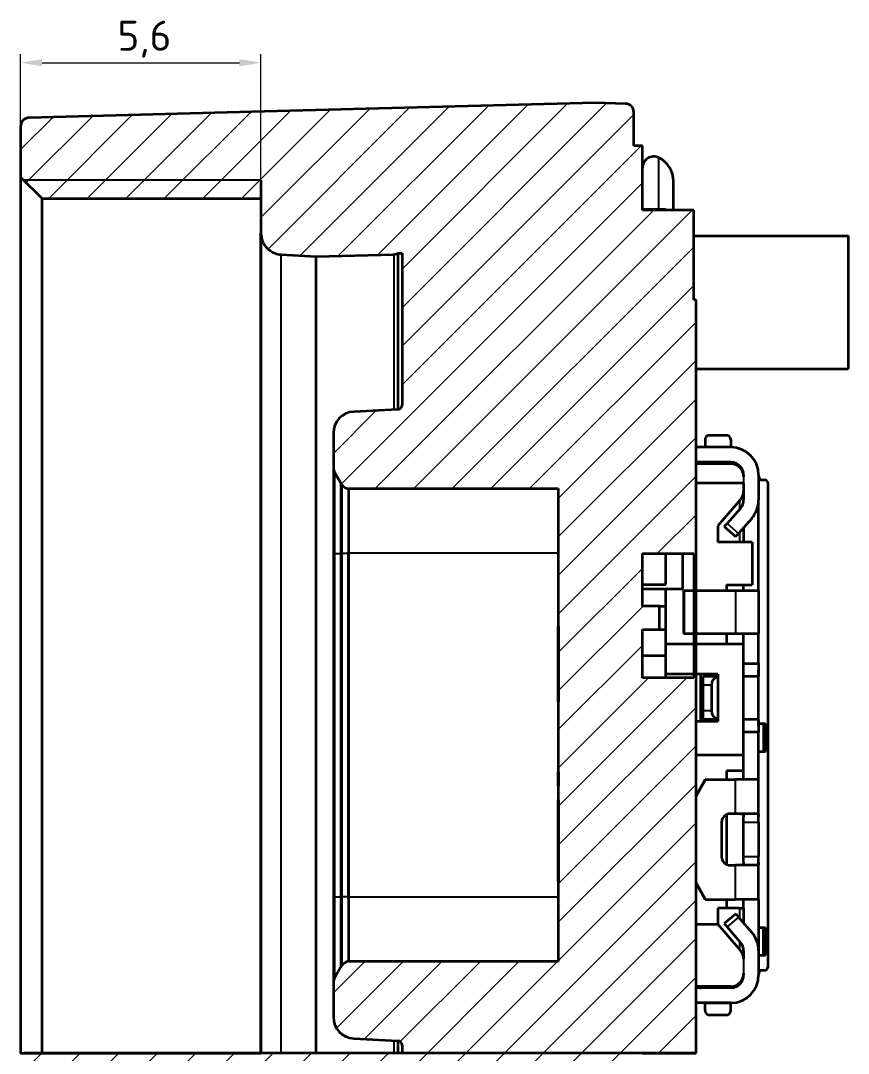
# Model space of a CAD drawing. Header units: millimetres. Extents: x 0 to 119, y 0 to 84.
# Drawn here: x 58.25 to 77.54, y 12.94 to 37.01 of the extents above; entities that cross this region are included whole.
import ezdxf

# ---------------------------------------------------------------- set-up
doc = ezdxf.new("R2010")
doc.units = ezdxf.units.MM
doc.header["$LTSCALE"] = 0.2
for name, color, linetype, lineweight in [('Bemaßung (ISO)', 7, 'Continuous', 18), ('Schraffur (ISO)', 7, 'Continuous', 18), ('Sichtbar (ISO)', 7, 'Continuous', 35), ('Sichtbar schmal (ISO)', 7, 'Continuous', 25)]:
    doc.layers.add(name, color=color, linetype=linetype, lineweight=lineweight)
doc.styles.add('Notiztext (DIN)', font='isocpeur.ttf')
doc.dimstyles.new('Standard (DIN)', dxfattribs={"dimscale": 0.2, "dimtxt": 3.5, "dimasz": 2.5, "dimexe": 1, "dimexo": 0, "dimgap": 0.7, "dimtad": 1, "dimtoh": 1, "dimrnd": 1e-08, "dimtxsty": 'Notiztext (DIN)', "dimcen": 0.09, "dimdle": 10, "dimclrd": 256, "dimclre": 256, "dimclrt": 256, "dimazin": 2, "dimtfac": 0.514286, "dimtdec": 4, "dimtmove": 0, "dimatfit": 3, "dimfxl": 1, "dimtolj": 1, "dimlwd": -1, "dimlwe": -1, "dimarcsym": 0})

# ---------------------------------------------------------------- blocks, each defined once
blk = doc.blocks.new('*D33')
at = {"layer": 'Bemaßung (ISO)', "transparency": 16777216}
for p, q in [((58.251, 34.548), (58.251, 36.229)), ((63.851, 32.861), (63.851, 36.229)), ((58.751, 36.029), (63.351, 36.029))]:
    blk.add_line(p, q, dxfattribs=at)
for points in [[(58.751, 36.113), (58.751, 35.946), (58.251, 36.029)], [(63.351, 36.113), (63.351, 35.946), (63.851, 36.029)]]:
    blk.add_solid(points, dxfattribs=at)
at = {"layer": 'Defpoints', "color": 0, "transparency": 16777216}
for p in [(63.851, 36.029), (58.251, 34.548), (63.851, 32.861)]:
    blk.add_point(p, dxfattribs=at)
at = {"layer": 'Bemaßung (ISO)', "transparency": 16777216, "insert": (60.507, 37.009), "char_height": 0.7, "attachment_point": 1, "style": 'Notiztext (DIN)'}
blk.add_mtext('\\A1;5,6', dxfattribs=at)

msp = doc.modelspace()

# ---------------------------------------------------------------- hatches: boundary and pattern name
at = {"layer": 'Schraffur (ISO)'}
h = msp.add_hatch(dxfattribs=at)
h.set_pattern_fill('ANSI31', color=256, scale=5.08, style=0)
h.set_pattern_definition([(45, (0, 0), (-0.449013, 0.449013), [])])
edge = h.paths.add_edge_path()
edge.add_line((72.7393, 12.9432), (58.2513, 12.9432))
edge.add_line((58.2513, 12.9432), (58.2513, 12.2691))
edge.add_spline(control_points=[(58.2513, 12.2691), (58.2513, 12.2212), (58.2589, 12.1643), (58.2837, 12.083), (58.3022, 12.0425), (58.3405, 11.9907), (58.364, 11.9679), (58.4048, 11.9457), (58.4265, 11.939), (58.4461, 11.9381)], knot_values=[0.1211436, 0.1211436, 0.1211436, 0.1211436, 0.1355046, 0.1355046, 0.1466328, 0.1466328, 0.154825, 0.154825, 0.1605746, 0.1605746, 0.1605746, 0.1605746], degree=3, periodic=0)
edge.add_spline(control_points=[(58.4461, 11.9381), (59.7196, 11.8836), (61.0092, 11.8288)], knot_values=[0.0000101, 0.0000101, 0.0000101, 0.2581849, 0.2581849, 0.2581849], weights=[1, 1.0000149, 1.000015], degree=2, periodic=0)
edge.add_spline(control_points=[(61.0092, 11.8288), (61.8186, 11.7944), (62.6395, 11.7619), (63.4498, 11.7316)], knot_values=[-0.251495, -0.251495, -0.251495, -0.251495, -0.0084514, -0.0084514, -0.0084514, -0.0084514], degree=3, periodic=0)
edge.add_spline(control_points=[(63.4498, 11.7316), (63.4596, 11.7312), (63.4693, 11.7298), (63.489, 11.7248), (63.4989, 11.7211), (63.5291, 11.7068), (63.5478, 11.6929), (63.5873, 11.6537), (63.6069, 11.6247), (63.6324, 11.5638), (63.6393, 11.5325), (63.6393, 11.5011)], knot_values=[-0.0334514, -0.0334514, -0.0334514, -0.0334514, -0.0303472, -0.0303472, -0.027004, -0.027004, -0.0197756, -0.0197756, -0.009401, -0.009401, 0, 0, 0, 0], degree=3, periodic=0)
edge.add_line((63.6393, 11.5011), (63.6393, 10.6698))
edge.add_line((63.6393, 10.6698), (63.7893, 10.5198))
edge.add_line((63.7893, 10.5198), (66.8393, 10.4932))
edge.add_line((66.8393, 10.4932), (66.8643, 10.4682))
edge.add_line((66.8643, 10.4682), (67.1806, 10.471))
edge.add_ellipse((67.1793, 10.621), major_axis=(0.0013, -0.15), ratio=1, start_angle=0, end_angle=53.69481)
edge.add_line((67.301, 10.5332), (67.9895, 10.5332))
edge.add_line((67.9895, 10.5332), (67.9895, 10.4332))
edge.add_line((67.9895, 10.4332), (73.3368, 10.4332))
edge.add_line((73.3368, 10.4332), (73.4632, 10.5592))
edge.add_line((73.4632, 10.5592), (73.4632, 10.8673))
edge.add_ellipse((72.8503, 10.8673), major_axis=(0.6129, 0), ratio=1, start_angle=0, end_angle=63.27349)
edge.add_ellipse((73.006, 11.1765), major_axis=(0.1199, 0.2382), ratio=1, start_angle=0, end_angle=116.72651)
edge.add_line((72.7393, 11.1765), (72.7393, 12.9432))
edge = h.paths.add_edge_path(flags=0)
edge.add_ellipse((72.6353, 10.9013), major_axis=(0.1037, -0.0081), ratio=1, start_angle=274.46698, end_angle=360)
edge.add_line((72.739, 10.8932), (72.5393, 10.8932))
edge.add_line((72.5393, 10.8932), (72.5393, 10.7973))
edge.add_line((72.5393, 10.7973), (72.6353, 10.7973))
edge = h.paths.add_edge_path()
edge.add_line((73.9893, 12.9486), (67.1393, 12.9486))
edge.add_line((67.1393, 12.9486), (67.1393, 12.9448))
edge.add_line((67.1393, 12.9448), (67.0449, 12.9448))
edge.add_spline(control_points=[(67.0449, 12.9448), (67.0331, 12.9448), (67.0199, 12.9448), (66.9888, 12.9448), (66.9654, 12.9448), (66.9445, 12.9448)], knot_values=[0.0597123, 0.0597123, 0.0597123, 0.0597123, 0.0640297, 0.0640297, 0.0701593, 0.0701593, 0.0701593, 0.0701593], degree=3, periodic=0)
edge.add_line((66.9445, 12.9448), (65.1393, 12.9448))
edge.add_line((65.1393, 12.9448), (64.3251, 12.9448))
edge.add_spline(control_points=[(64.3251, 12.9448), (64.2717, 12.9448), (64.2141, 12.9448), (64.1045, 12.9448), (64.0408, 12.9447), (63.9533, 12.9447), (63.9141, 12.9446), (63.8662, 12.9446), (63.8513, 12.9445), (63.8513, 12.9445)], knot_values=[0.177008, 0.177008, 0.177008, 0.177008, 0.1924796, 0.1924796, 0.2144654, 0.2144654, 0.2371544, 0.2371544, 0.2625016, 0.2625016, 0.2625016, 0.2625016], degree=3, periodic=0)
edge.add_line((63.8513, 12.9445), (63.8513, 12.944))
edge.add_line((63.8513, 12.944), (58.7513, 12.944))
edge.add_line((58.7513, 12.944), (58.3195, 12.9437))
edge.add_line((58.3195, 12.9437), (58.2513, 12.9437))
edge.add_line((58.2513, 12.9437), (58.2513, 12.9432))
edge.add_line((58.2513, 12.9432), (72.7393, 12.9432))
edge.add_line((72.7393, 12.9432), (72.7393, 12.9475))
edge.add_line((72.7393, 12.9475), (73.9393, 12.9475))
edge.add_line((73.9393, 12.9475), (73.9393, 12.9481))
edge.add_line((73.9393, 12.9481), (73.9893, 12.9481))
edge.add_line((73.9893, 12.9481), (73.9893, 12.9486))
edge = h.paths.add_edge_path()
edge.add_ellipse((63.8393, 6.4975), major_axis=(-0.2, 0), ratio=1, start_angle=0, end_angle=88.5)
edge.add_line((63.8341, 6.2976), (71.6393, 6.0932))
edge.add_line((71.6393, 6.0932), (72.3445, 6.1117))
edge.add_ellipse((72.3393, 6.3116), major_axis=(0.0052, -0.1999), ratio=1, start_angle=0, end_angle=88.5)
edge.add_line((72.5393, 6.3116), (72.5393, 7.0932))
edge.add_line((72.5393, 7.0932), (72.7393, 7.0932))
edge.add_line((72.7393, 7.0932), (72.7393, 7.6099))
edge.add_ellipse((73.006, 7.6099), major_axis=(-0.2667, 0), ratio=1, start_angle=0, end_angle=116.72651)
edge.add_ellipse((72.8503, 7.9191), major_axis=(0.2756, -0.5474), ratio=1, start_angle=0, end_angle=63.27349)
edge.add_line((73.4632, 7.9191), (73.4632, 8.2272))
edge.add_line((73.4632, 8.2272), (73.3368, 8.3532))
edge.add_line((73.3368, 8.3532), (67.9895, 8.3532))
edge.add_line((67.9895, 8.3532), (67.9895, 8.2532))
edge.add_line((67.9895, 8.2532), (67.301, 8.2532))
edge.add_ellipse((67.1793, 8.1654), major_axis=(0.1217, 0.0878), ratio=1, start_angle=0, end_angle=53.69481)
edge.add_line((67.1806, 8.3154), (66.8643, 8.3182))
edge.add_line((66.8643, 8.3182), (66.8393, 8.2932))
edge.add_line((66.8393, 8.2932), (63.7893, 8.2666))
edge.add_line((63.7893, 8.2666), (63.6393, 8.1166))
edge.add_line((63.6393, 8.1166), (63.6393, 6.4975))
edge = h.paths.add_edge_path(flags=0)
edge.add_ellipse((72.6353, 7.8851), major_axis=(0, 0.104), ratio=1, start_angle=274.46698, end_angle=360)
edge.add_line((72.6353, 7.9891), (72.5393, 7.9891))
edge.add_line((72.5393, 7.9891), (72.5393, 7.8932))
edge.add_line((72.5393, 7.8932), (72.739, 7.8932))
edge = h.paths.add_edge_path()
edge.add_line((73.9893, 12.9486), (73.9893, 14.1182))
edge.add_line((73.9893, 14.1182), (73.9893, 14.4682))
edge.add_line((73.9893, 14.4682), (73.9893, 14.4999))
edge.add_line((73.9893, 14.4999), (73.9893, 14.5032))
edge.add_line((73.9893, 14.5032), (73.9893, 15.9532))
edge.add_line((73.9893, 15.9532), (73.9893, 16.9061))
edge.add_line((73.9893, 16.9061), (73.9893, 16.9196))
edge.add_line((73.9893, 16.9196), (73.9893, 18.9368))
edge.add_line((73.9893, 18.9368), (73.9893, 18.9503))
edge.add_line((73.9893, 18.9503), (73.9893, 19.9032))
edge.add_line((73.9893, 19.9032), (73.9893, 20.6782))
edge.add_line((73.9893, 20.6782), (73.9893, 21.7782))
edge.add_line((73.9893, 21.7782), (73.9893, 22.4782))
edge.add_line((73.9893, 22.4782), (73.9893, 22.7282))
edge.add_line((73.9893, 22.7282), (73.9893, 23.7282))
edge.add_line((73.9893, 23.7282), (73.9893, 26.2282))
edge.add_line((73.9893, 26.2282), (73.9893, 26.6832))
edge.add_line((73.9893, 26.6832), (73.9893, 26.7182))
edge.add_line((73.9893, 26.7182), (73.9893, 27.0682))
edge.add_line((73.9893, 27.0682), (73.9893, 28.8932))
edge.add_line((73.9893, 28.8932), (73.9893, 30.5019))
edge.add_line((73.9893, 30.5019), (73.9393, 30.5019))
edge.add_line((73.9393, 30.5019), (73.9393, 31.9932))
edge.add_line((73.9393, 31.9932), (73.9393, 32.5932))
edge.add_line((73.9393, 32.5932), (73.4632, 32.5932))
edge.add_line((73.4632, 32.5932), (73.2893, 32.5932))
edge.add_line((73.2893, 32.5932), (73.126, 32.5932))
edge.add_line((73.126, 32.5932), (72.7393, 32.5932))
edge.add_line((72.7393, 32.5932), (72.7393, 32.6182))
edge.add_line((72.7393, 32.6182), (72.7393, 33.5765))
edge.add_line((72.7393, 33.5765), (72.7393, 34.0932))
edge.add_line((72.7393, 34.0932), (72.5393, 34.0932))
edge.add_line((72.5393, 34.0932), (72.5393, 34.8748))
edge.add_ellipse((72.3393, 34.8748), major_axis=(0.2, 0), ratio=1, start_angle=0, end_angle=88.5)
edge.add_line((72.3445, 35.0747), (71.6393, 35.0932))
edge.add_line((71.6393, 35.0932), (63.6411, 34.8838))
edge.add_spline(control_points=[(63.6411, 34.8838), (63.6408, 34.8838), (63.6405, 34.8837), (63.6401, 34.8837), (63.64, 34.8837), (63.6398, 34.8837)], knot_values=[-0.0001826, -0.0001826, -0.0001826, -0.0001826, -0.0000906, -0.0000906, -0.0000531, -0.0000531, -0.0000531, -0.0000531], degree=3, periodic=0)
edge.add_spline(control_points=[(63.6398, 34.8837), (63.6396, 34.8837), (63.6394, 34.8837), (63.639, 34.8837), (63.6388, 34.8837), (63.6386, 34.8837)], knot_values=[-0.000128, -0.000128, -0.000128, -0.000128, -0.0000641, -0.0000641, 0, 0, 0, 0], degree=3, periodic=0)
edge.add_line((63.6386, 34.8837), (58.4461, 34.7477))
edge.add_spline(control_points=[(58.4461, 34.7477), (58.4226, 34.7471), (58.396, 34.7413), (58.352, 34.7231), (58.3273, 34.7067), (58.2924, 34.6718), (58.276, 34.6471), (58.2571, 34.6015), (58.2513, 34.5725), (58.2513, 34.5478)], knot_values=[0.0005175, 0.0005175, 0.0005175, 0.0005175, 0.0074048, 0.0074048, 0.0148096, 0.0148096, 0.0222144, 0.0222144, 0.0296193, 0.0296193, 0.0296193, 0.0296193], degree=3, periodic=0)
edge.add_line((58.2513, 34.5478), (58.2513, 33.3614))
edge.add_line((58.2513, 33.3614), (58.3195, 33.2932))
edge.add_line((58.3195, 33.2932), (58.7513, 32.8614))
edge.add_line((58.7513, 32.8614), (63.8513, 32.8614))
edge.add_line((63.8513, 32.8614), (63.8513, 32.0578))
edge.add_spline(control_points=[(63.8513, 32.0578), (63.8513, 31.9961), (63.8658, 31.9235), (63.913, 31.8094), (63.9541, 31.7479), (64.0414, 31.6606), (64.103, 31.6195), (64.2091, 31.5755), (64.2698, 31.5614), (64.3251, 31.5585)], knot_values=[0.0740482, 0.0740482, 0.0740482, 0.0740482, 0.0925602, 0.0925602, 0.1110723, 0.1110723, 0.1295843, 0.1295843, 0.145536, 0.145536, 0.145536, 0.145536], degree=3, periodic=0)
edge.add_line((64.3251, 31.5585), (65.1393, 31.5158))
edge.add_line((65.1393, 31.5158), (66.9445, 31.5631))
edge.add_spline(control_points=[(66.9445, 31.5631), (66.968, 31.5637), (66.9946, 31.5695), (67.0254, 31.5822), (67.0354, 31.5872), (67.0449, 31.5932)], knot_values=[0.059756, 0.059756, 0.059756, 0.059756, 0.0666433, 0.0666433, 0.0697473, 0.0697473, 0.0697473, 0.0697473], degree=3, periodic=0)
edge.add_line((67.0449, 31.5932), (67.1393, 31.5932))
edge.add_line((67.1393, 31.5932), (67.1393, 28.051))
edge.add_ellipse((67.0393, 28.051), major_axis=(0.1, 0), ratio=1, start_angle=273.22639, end_angle=360, ccw=False)
edge.add_ellipse((67.0393, 28.051), major_axis=(0.0056, -0.0998), ratio=1, start_angle=359.77361, end_angle=360, ccw=False)
edge.add_line((67.0445, 27.9511), (66.9445, 27.9459))
edge.add_line((66.9445, 27.9459), (66.0131, 27.8971))
edge.add_ellipse((66.0393, 27.3978), major_axis=(-0.0262, 0.4993), ratio=1, start_angle=0, end_angle=87)
edge.add_line((65.5393, 27.3978), (65.5393, 26.5994))
edge.add_ellipse((65.7893, 26.5994), major_axis=(-0.25, 0), ratio=1, start_angle=0, end_angle=30)
edge.add_line((65.5728, 26.4744), (65.7063, 26.2432))
edge.add_ellipse((66.1393, 26.4932), major_axis=(-0.433, -0.25), ratio=1, start_angle=0, end_angle=6.8699)
edge.add_ellipse((65.9393, 26.3432), major_axis=(-0.2, -0.15), ratio=1, start_angle=0, end_angle=41.65179)
edge.add_line((65.8896, 26.0982), (65.8951, 26.1032))
edge.add_line((65.8951, 26.1032), (65.8951, 26.1032))
edge.add_line((65.8951, 26.1032), (66.9445, 26.1032))
edge.add_line((66.9445, 26.1032), (67.0449, 26.1032))
edge.add_line((67.0449, 26.1032), (70.7773, 26.1032))
edge.add_line((70.7773, 26.1032), (70.7773, 24.6032))
edge.add_line((70.7773, 24.6032), (70.7773, 23.088))
edge.add_line((70.7773, 23.088), (70.7773, 23.0345))
edge.add_line((70.7773, 23.0345), (70.7773, 22.9021))
edge.add_line((70.7773, 22.9021), (70.7873, 22.9021))
edge.add_line((70.7873, 22.9021), (70.7873, 22.8225))
edge.add_line((70.7873, 22.8225), (70.7873, 22.7834))
edge.add_line((70.7873, 22.7834), (70.7873, 22.6413))
edge.add_line((70.7873, 22.6413), (70.7873, 22.2153))
edge.add_line((70.7873, 22.2153), (70.7873, 21.1285))
edge.add_line((70.7873, 21.1285), (70.7773, 21.1285))
edge.add_line((70.7773, 21.1285), (70.7773, 19.5029))
edge.add_line((70.7773, 19.5029), (70.7873, 19.5029))
edge.add_line((70.7873, 19.5029), (70.7873, 19.1694))
edge.add_line((70.7873, 19.1694), (70.7773, 19.1694))
edge.add_line((70.7773, 19.1694), (70.7773, 18.8524))
edge.add_line((70.7773, 18.8524), (70.7873, 18.8524))
edge.add_line((70.7873, 18.8524), (70.7873, 16.9464))
edge.add_line((70.7873, 16.9464), (70.7773, 16.9464))
edge.add_line((70.7773, 16.9464), (70.7773, 16.5832))
edge.add_line((70.7773, 16.5832), (70.7773, 15.0832))
edge.add_line((70.7773, 15.0832), (67.0449, 15.0832))
edge.add_line((67.0449, 15.0832), (66.9445, 15.0832))
edge.add_line((66.9445, 15.0832), (65.8951, 15.0832))
edge.add_line((65.8951, 15.0832), (65.8951, 15.0832))
edge.add_line((65.8951, 15.0832), (65.8896, 15.0882))
edge.add_ellipse((65.9393, 14.8432), major_axis=(-0.0497, 0.245), ratio=1, start_angle=0, end_angle=41.65179)
edge.add_ellipse((66.1393, 14.6932), major_axis=(-0.4, 0.3), ratio=1, start_angle=0, end_angle=6.8699)
edge.add_line((65.7063, 14.9432), (65.5728, 14.712))
edge.add_ellipse((65.7893, 14.587), major_axis=(-0.2165, 0.125), ratio=1, start_angle=0, end_angle=30)
edge.add_line((65.5393, 14.587), (65.5393, 13.7886))
edge.add_ellipse((66.0393, 13.7886), major_axis=(-0.5, 0), ratio=1, start_angle=0, end_angle=87)
edge.add_line((66.0131, 13.2893), (66.9445, 13.2405))
edge.add_line((66.9445, 13.2405), (67.0445, 13.2353))
edge.add_ellipse((67.0393, 13.1354), major_axis=(0.0052, 0.0999), ratio=1, start_angle=359.77361, end_angle=360, ccw=False)
edge.add_ellipse((67.0393, 13.1354), major_axis=(0.0056, 0.0998), ratio=1, start_angle=273.22639, end_angle=360, ccw=False)
edge.add_line((67.1393, 13.1354), (67.1393, 12.9486))
edge.add_line((67.1393, 12.9486), (73.9893, 12.9486))
h.paths.add_polyline_path([(72.7393, 23.3682), (72.7393, 23.7682), (72.7393, 23.8682), (72.7393, 24.5932), (73.2893, 24.5932), (73.6793, 24.5932), (73.9393, 24.5932), (73.9393, 23.7282), (73.9393, 22.7282), (73.9393, 22.4782), (73.9393, 21.7782), (73.9393, 21.6932), (73.2893, 21.6932), (72.7393, 21.6932), (72.7393, 22.2182), (72.7393, 22.8182), (73.1393, 22.8182), (73.1393, 23.3682)], flags=0)

# ---------------------------------------------------------------- linework, layer by layer
at = {"layer": 'Sichtbar (ISO)'}
for p, q in [((71.6393, 35.0932), (63.6411, 34.8838)), ((72.3445, 35.0747), (71.6393, 35.0932)), ((63.6386, 34.8837), (58.4461, 34.7477)), ((72.5393, 34.0932), (72.5393, 34.8748)), ((58.2513, 34.5478), (58.2513, 33.3614)), ((72.7393, 34.0932), (72.5393, 34.0932)), ((72.7393, 32.5932), (72.7393, 34.0932)), ((58.2513, 33.3614), (58.7513, 32.8614)), ((58.2513, 33.3614), (58.2513, 12.9437)), ((63.8513, 33.2932), (63.8513, 12.9437)), ((73.4632, 32.5932), (73.4632, 33.2673)), ((58.7513, 32.8614), (63.8513, 32.8614)), ((58.7513, 12.944), (58.7513, 32.8614)), ((63.8513, 32.8614), (63.8513, 32.0578)), ((72.7393, 32.6182), (73.2893, 32.6182)), ((73.9393, 32.5932), (72.7393, 32.5932)), ((73.2893, 32.5932), (73.2893, 32.6182)), ((73.9393, 30.5019), (73.9393, 32.5932)), ((63.8513, 12.9445), (63.8513, 32.0578)), ((73.9393, 31.9932), (77.5393, 31.9932)), ((77.5393, 28.8932), (77.5393, 31.9932)), ((64.3251, 31.5585), (65.1393, 31.5158)), ((65.1393, 31.5158), (66.9445, 31.5631)), ((67.0449, 31.5932), (67.1393, 31.5932)), ((67.0449, 27.9511), (67.0449, 31.5932)), ((67.1393, 31.5932), (67.1393, 28.051)), ((65.1393, 12.9448), (65.1393, 31.5158)), ((73.9893, 30.5019), (73.9393, 30.5019)), ((73.9893, 12.9486), (73.9893, 30.5019)), ((73.9893, 28.8932), (77.5393, 28.8932)), ((67.0445, 27.9511), (66.0131, 27.8971)), ((65.5393, 27.3978), (65.5393, 26.5994)), ((74.1993, 27.2457), (74.1993, 27.0809)), ((74.7358, 27.3432), (74.2628, 27.3432)), ((74.7993, 27.2457), (74.7993, 27.0809)), ((74.7993, 27.0682), (73.9893, 27.0682)), ((74.1993, 27.0809), (74.1993, 27.0682)), ((74.7993, 27.0809), (74.7993, 27.0682)), ((74.7993, 26.7182), (73.9893, 26.7182)), ((65.5393, 26.5994), (65.5393, 24.5932)), ((65.5728, 26.4744), (65.7063, 26.2432)), ((74.7993, 26.6832), (73.9893, 26.6832)), ((75.0993, 26.4182), (75.0993, 26.3832)), ((75.4493, 26.4182), (75.4493, 25.8412)), ((75.507, 26.3082), (75.5947, 26.3082)), ((65.8896, 26.0982), (65.8951, 26.1032)), ((65.8896, 26.0982), (65.8896, 24.5932)), ((65.8951, 26.1032), (70.7773, 26.1032)), ((70.7773, 26.1032), (70.7773, 22.9021)), ((75.0993, 26.2282), (73.9893, 26.2282)), ((75.0993, 26.2282), (75.0993, 25.8412)), ((75.6743, 14.9572), (75.6743, 26.2292)), ((75.0271, 25.8489), (74.4993, 25.2332)), ((75.4493, 23.7282), (75.4493, 25.8412)), ((75.0242, 25.6426), (74.7155, 25.2932)), ((74.6493, 25.2182), (74.7155, 25.2932)), ((75.2865, 25.4109), (74.9778, 25.0615)), ((74.4993, 25.2332), (74.4993, 24.8582)), ((74.6493, 25.2182), (74.9116, 24.9865)), ((74.9116, 24.9865), (74.9778, 25.0615)), ((75.0993, 25.199), (75.0993, 24.8582)), ((75.2993, 24.8582), (74.4993, 24.8582)), ((75.2993, 24.8582), (75.2993, 23.8582)), ((65.5393, 24.5932), (65.5393, 16.5932)), ((65.8896, 24.5932), (65.8896, 16.5932)), ((65.8951, 16.5932), (65.8951, 24.5932)), ((72.7393, 23.3682), (72.7393, 24.5932)), ((72.7393, 24.5932), (73.9393, 24.5932)), ((73.2893, 23.8682), (73.2893, 24.5932)), ((73.6793, 23.7682), (73.6793, 24.5932)), ((73.9393, 24.5932), (73.9393, 21.6932)), ((72.7393, 23.8682), (73.2893, 23.8682)), ((74.6993, 23.8582), (74.6993, 23.7282)), ((74.6993, 23.8582), (75.2993, 23.8582)), ((75.0993, 23.7282), (75.0993, 23.8582)), ((72.7393, 23.7682), (73.6793, 23.7682)), ((73.2893, 23.3682), (73.2893, 23.7682)), ((73.7068, 23.7282), (73.6993, 23.7282)), ((73.6993, 23.7282), (73.6993, 22.7282)), ((73.7068, 23.7282), (73.9393, 23.7282)), ((73.7068, 23.7282), (73.7068, 22.7282)), ((73.9893, 23.7282), (74.9111, 23.7282)), ((74.9111, 23.7282), (75.4493, 23.7282)), ((75.4493, 23.7282), (75.4493, 22.7282)), ((73.1393, 23.3682), (72.7393, 23.3682)), ((73.1393, 22.8182), (73.1393, 23.3682)), ((73.1393, 23.3682), (73.2893, 23.3682)), ((73.2893, 22.8182), (73.2893, 23.3682)), ((70.7873, 22.9021), (70.7873, 21.1285)), ((70.7773, 22.8225), (70.7873, 22.8225)), ((70.7773, 22.7834), (70.7773, 22.8225)), ((70.7773, 22.7834), (70.7873, 22.7834)), ((70.7773, 22.6413), (70.7773, 22.7834)), ((72.7393, 21.6932), (72.7393, 22.8182)), ((72.7393, 22.8182), (73.1393, 22.8182)), ((73.1393, 22.8182), (73.2893, 22.8182)), ((73.2893, 22.2182), (73.2893, 22.8182)), ((73.7068, 22.7282), (73.6993, 22.7282)), ((73.7068, 22.7282), (73.9393, 22.7282)), ((73.9893, 22.7282), (74.9111, 22.7282)), ((74.6993, 22.7282), (74.6993, 22.4782)), ((74.9111, 22.7282), (75.4493, 22.7282)), ((75.0993, 22.4782), (75.0993, 22.7282)), ((75.4493, 22.026), (75.4493, 22.7282)), ((73.9393, 22.4782), (73.2893, 22.4782)), ((75.0993, 22.4782), (73.9893, 22.4782)), ((75.0993, 19.9032), (75.0993, 22.4782)), ((70.7773, 21.1285), (70.7773, 22.2153)), ((72.7393, 22.2182), (73.2893, 22.2182)), ((73.2893, 21.6932), (73.2893, 22.2182)), ((75.0993, 22.026), (75.4493, 22.026)), ((75.4493, 22.026), (75.4493, 21.876)), ((73.9393, 21.6932), (72.7393, 21.6932)), ((73.9393, 21.7782), (73.2893, 21.7782)), ((74.4993, 21.7782), (73.9893, 21.7782)), ((74.0993, 20.6782), (74.0993, 21.7782)), ((74.4993, 21.726), (74.1493, 21.726)), ((74.1493, 21.726), (74.1493, 21.526)), ((74.3692, 21.726), (74.3692, 21.7782)), ((74.4993, 21.7782), (74.4993, 20.6782)), ((75.4318, 21.726), (75.0993, 21.726)), ((75.4493, 20.576), (75.4493, 21.876)), ((74.0993, 21.4052), (74.1493, 21.4515)), ((74.1493, 21.526), (74.1493, 20.926)), ((74.3493, 21.526), (74.3493, 20.926)), ((70.7873, 21.1285), (70.7773, 21.1285)), ((70.7773, 21.1285), (70.7773, 19.5029)), ((74.1493, 20.926), (74.1493, 20.726)), ((74.4993, 20.726), (74.1493, 20.726)), ((74.2693, 20.726), (74.2693, 20.6782)), ((74.3671, 20.6782), (74.3671, 20.726)), ((75.4318, 20.726), (75.0993, 20.726)), ((74.4993, 20.6782), (73.9893, 20.6782)), ((75.4493, 20.6282), (75.5634, 20.6282)), ((75.4493, 20.576), (75.4493, 20.426)), ((75.5634, 20.6282), (75.5634, 19.9782)), ((75.5634, 20.6282), (75.6093, 20.6282)), ((75.6093, 19.9782), (75.6093, 20.6282)), ((75.4493, 20.426), (75.0993, 20.426)), ((75.4493, 19.3282), (75.4493, 20.426)), ((75.4493, 19.9782), (75.5634, 19.9782)), ((75.5634, 19.9782), (75.6093, 19.9782)), ((73.9893, 19.9032), (75.0993, 19.9032)), ((75.0993, 19.5282), (75.0993, 19.9032)), ((70.7773, 19.5029), (70.7873, 19.5029)), ((70.7773, 19.1694), (70.7773, 19.5029)), ((70.7873, 19.5029), (70.7873, 19.1694)), ((75.0993, 19.5282), (74.6993, 19.5282)), ((74.6993, 19.5282), (74.6993, 19.3282)), ((75.0993, 19.3282), (75.0993, 19.5282)), ((73.9893, 18.9368), (74.2067, 19.3282)), ((74.1992, 19.3282), (73.9893, 18.9503)), ((74.2067, 19.3282), (74.1992, 19.3282)), ((74.2067, 19.3282), (74.9111, 19.3282)), ((75.4493, 19.3282), (74.9111, 19.3282)), ((75.4493, 18.465), (75.4493, 19.3282)), ((70.7873, 19.1694), (70.7773, 19.1694)), ((70.7773, 19.1694), (70.7773, 18.8524)), ((70.7773, 18.8524), (70.7873, 18.8524)), ((70.7773, 16.9464), (70.7773, 18.8524)), ((70.7873, 18.8524), (70.7873, 16.9464)), ((74.5866, 18.3282), (74.5866, 17.5282)), ((74.6993, 18.5082), (74.6993, 17.3482)), ((74.9111, 18.5282), (74.7866, 18.5282)), ((75.4295, 18.5282), (74.9111, 18.5282)), ((75.0993, 18.4513), (75.0993, 18.4566)), ((75.0993, 17.4051), (75.0993, 18.4513)), ((75.4493, 18.3282), (75.4493, 18.465)), ((75.4493, 18.3282), (75.4493, 17.5282)), ((74.7866, 17.3282), (74.9111, 17.3282)), ((75.4295, 17.3282), (74.9111, 17.3282)), ((75.0993, 17.3998), (75.0993, 17.4051)), ((75.4493, 17.3914), (75.4493, 17.5282)), ((75.4493, 16.5282), (75.4493, 17.3914)), ((70.7873, 16.9464), (70.7773, 16.9464)), ((70.7773, 16.9464), (70.7773, 15.0832)), ((74.2067, 16.5282), (73.9893, 16.9196)), ((73.9893, 16.9061), (74.1992, 16.5282)), ((65.5393, 16.5932), (65.5393, 14.587)), ((65.8896, 16.5932), (65.8896, 15.0882)), ((74.2067, 16.5282), (74.1992, 16.5282)), ((74.2067, 16.5282), (74.9111, 16.5282)), ((74.6993, 16.5282), (74.6993, 16.3282)), ((75.4493, 16.5282), (74.9111, 16.5282)), ((75.0993, 16.3282), (75.0993, 16.5282)), ((75.4493, 16.5282), (75.4493, 15.3326)), ((74.6993, 16.3282), (74.4993, 16.3282)), ((74.4993, 16.3282), (74.4993, 15.9532)), ((74.915, 16.1961), (74.6493, 15.9682)), ((74.8993, 16.3282), (74.6993, 16.3282)), ((74.9993, 16.3282), (74.8993, 16.3282)), ((74.915, 16.1961), (74.9801, 16.1202)), ((74.9993, 16.3282), (75.0993, 16.3282)), ((75.0993, 16.3282), (75.0993, 15.9812)), ((73.9893, 15.9532), (74.4993, 15.9532)), ((75.0271, 15.3375), (74.4993, 15.9532)), ((74.6493, 15.9682), (74.7144, 15.8923)), ((75.027, 15.5279), (74.7144, 15.8923)), ((75.2927, 15.7558), (74.9801, 16.1202)), ((75.4493, 15.8782), (75.5634, 15.8782)), ((75.5634, 15.2282), (75.5634, 15.8782)), ((75.5634, 15.8782), (75.6093, 15.8782)), ((75.6093, 15.2282), (75.6093, 15.8782)), ((75.0993, 15.3326), (75.0993, 15.1422)), ((75.4493, 15.3326), (75.4493, 14.7682)), ((75.4493, 15.2282), (75.5634, 15.2282)), ((75.5634, 15.2282), (75.6093, 15.2282)), ((65.7063, 14.9432), (65.5728, 14.712)), ((65.8951, 15.0832), (65.8896, 15.0882)), ((70.7773, 15.0832), (65.8951, 15.0832)), ((75.0993, 14.8032), (75.0993, 14.7682)), ((75.507, 14.8782), (75.5947, 14.8782)), ((65.5393, 14.587), (65.5393, 13.7886)), ((74.7993, 14.5032), (73.9893, 14.5032)), ((74.7993, 14.4682), (73.9893, 14.4682)), ((74.7993, 14.1182), (73.9893, 14.1182)), ((74.1993, 14.1182), (74.1993, 14.1055)), ((74.1993, 13.9407), (74.1993, 14.1055)), ((74.7993, 14.1182), (74.7993, 14.1055)), ((74.7993, 13.9407), (74.7993, 14.1055)), ((74.2628, 13.8432), (74.7358, 13.8432)), ((66.0131, 13.2893), (67.0445, 13.2353)), ((67.0449, 12.9448), (67.0449, 13.2353)), ((67.1393, 13.1354), (67.1393, 12.9486)), ((58.2513, 12.9437), (58.2513, 12.9432)), ((63.8513, 12.944), (58.7513, 12.944)), ((63.8513, 12.9445), (63.8513, 12.944)), ((67.1393, 12.9448), (67.0449, 12.9448)), ((73.9893, 12.9486), (67.1393, 12.9486)), ((67.1393, 12.9486), (67.1393, 12.9448)), ((72.7393, 12.9432), (72.7393, 12.9475)), ((72.7393, 12.9475), (73.9393, 12.9475)), ((73.9393, 12.9475), (73.9393, 12.9481)), ((73.9393, 12.9481), (73.9893, 12.9481)), ((73.9893, 12.9481), (73.9893, 12.9486))]:
    msp.add_line(p, q, dxfattribs=at)
for centre, radius, start, end in [((72.3393, 34.8748), 0.2, 0, 88.5), ((73.006, 33.5765), 0.2667, 63.27349, 180), ((72.8503, 33.2673), 0.6129, 0, 63.27349), ((67.0393, 28.051), 0.1, 273, 0), ((66.0393, 27.3978), 0.5, 93, 180), ((74.7993, 26.4182), 0.65, 0, 90), ((74.7993, 26.4182), 0.3, 0, 90), ((65.7893, 26.5994), 0.25, 180, 210), ((74.7993, 26.3832), 0.3, 0, 90), ((66.1393, 26.4932), 0.5, 210, 216.8699), ((65.9393, 26.3432), 0.25, 216.8699, 258.52168), ((74.7993, 26.0442), 0.3, 319.39871, 0), ((74.7993, 25.8412), 0.3, 318.54847, 0), ((74.7993, 25.8412), 0.65, 318.54847, 0), ((74.5493, 21.526), 0.2, 104.47751, 180), ((74.5493, 20.926), 0.2, 180, 255.52249), ((74.7993, 15.3326), 0.65, 0, 40.62466), ((74.7993, 15.3326), 0.3, 0, 40.62466), ((74.7993, 15.1422), 0.3, 0, 40.60129), ((66.1393, 14.6932), 0.5, 143.1301, 150), ((65.9393, 14.8432), 0.25, 101.47832, 143.1301), ((65.7893, 14.587), 0.25, 150, 180), ((74.7993, 14.8032), 0.3, 270, 0), ((74.7993, 14.7682), 0.3, 270, 0), ((74.7993, 14.7682), 0.65, 270, 0), ((74.1236, 14.7682), 0.3, 243.4136, 270), ((66.0393, 13.7886), 0.5, 180, 267), ((67.0393, 13.1354), 0.1, 0, 87)]:
    msp.add_arc(centre, radius, start, end, dxfattribs=at)
for centre, major_axis, ratio, start_param, end_param in [((74.3993, 27.2457), (-0.2, 0), 0.6666667, 5.4634862, 6.2831853), ((74.5993, 27.2457), (0.2, 0), 0.6666667, 0, 0.8196991), ((75.507, 26.4082), (0, -0.1), 0.5773503, 4.712389, 6.2831853), ((75.5947, 26.1082), (0, 0.2), 0.5, 5.3620955, 6.2831853), ((74.7866, 18.3282), (0, 0.2), 0.9997705, 0, 1.5707963), ((74.7866, 17.5282), (0, -0.2), 0.9997705, 4.712389, 6.2831853), ((75.5947, 15.0782), (0, -0.2), 0.5, 0, 0.9210898), ((75.507, 14.7782), (0, -0.1), 0.5773503, 3.1415927, 4.712389), ((74.3993, 13.9407), (-0.2, 0), 0.6666667, 0, 0.8196991), ((74.5993, 13.9407), (0.2, 0), 0.6666667, 5.4634862, 6.2831853)]:
    msp.add_ellipse(centre, major_axis=major_axis, ratio=ratio, start_param=start_param, end_param=end_param, dxfattribs=at)
for points, knots in [([(58.4461, 34.7477), (58.4226, 34.7471), (58.396, 34.7413), (58.352, 34.7231), (58.3273, 34.7067), (58.2924, 34.6718), (58.276, 34.6471), (58.2571, 34.6015), (58.2513, 34.5725), (58.2513, 34.5478)], [0.000517454, 0.000517454, 0.000517454, 0.000517454, 0.007404812, 0.007404812, 0.014809625, 0.014809625, 0.022214442, 0.022214442, 0.029619261, 0.029619261, 0.029619261, 0.029619261]), ([(63.6398, 34.8837), (63.6396, 34.8837), (63.6394, 34.8837), (63.639, 34.8837), (63.6388, 34.8837), (63.6386, 34.8837)], [-0.00012796173, -0.00012796173, -0.00012796173, -0.00012796173, -0.00006410958, -0.00006410958, 0, 0, 0, 0]), ([(63.6411, 34.8838), (63.6408, 34.8838), (63.6405, 34.8837), (63.6401, 34.8837), (63.64, 34.8837), (63.6398, 34.8837)], [-0.00018256627, -0.00018256627, -0.00018256627, -0.00018256627, -0.00009064026, -0.00009064026, -0.0000530946, -0.0000530946, -0.0000530946, -0.0000530946]), ([(63.8513, 32.0578), (63.8513, 31.9961), (63.8658, 31.9235), (63.913, 31.8094), (63.9541, 31.7479), (64.0414, 31.6606), (64.103, 31.6195), (64.2091, 31.5755), (64.2698, 31.5614), (64.3251, 31.5585)], [0.074048161, 0.074048161, 0.074048161, 0.074048161, 0.092560216, 0.092560216, 0.111072263, 0.111072263, 0.129584299, 0.129584299, 0.145535954, 0.145535954, 0.145535954, 0.145535954]), ([(66.9445, 31.5631), (66.968, 31.5637), (66.9946, 31.5695), (67.0254, 31.5822), (67.0354, 31.5872), (67.0449, 31.5932)], [0.0597559858, 0.0597559858, 0.0597559858, 0.0597559858, 0.066643344, 0.066643344, 0.0697472501, 0.0697472501, 0.0697472501, 0.0697472501]), ([(65.8951, 24.6032), (65.8965, 24.7903), (65.8977, 24.9893), (65.8993, 25.3592), (65.8997, 25.5295), (65.8997, 25.7982), (65.8993, 25.9144), (65.8977, 26.0661), (65.8965, 26.1032), (65.8951, 26.1032)], [0.00099889, 0.00099889, 0.00099889, 0.00099889, 0.05700595, 0.05700595, 0.1140119, 0.1140119, 0.17101786, 0.17101786, 0.22702492, 0.22702492, 0.22702492, 0.22702492]), ([(70.7773, 22.9021), (70.779, 22.9021), (70.7806, 22.9021), (70.784, 22.9021), (70.7856, 22.9021), (70.7873, 22.9021)], [-0.001, -0.001, -0.001, -0.001, -0.0005, -0.0005, 0, 0, 0, 0]), ([(75.4493, 21.876), (75.4493, 21.8711), (75.4493, 21.8662), (75.4493, 21.8613), (75.4493, 21.8588), (75.4493, 21.8564), (75.4493, 21.8539), (75.4493, 21.8527), (75.4493, 21.8515), (75.4493, 21.8503), (75.4493, 21.8442), (75.4493, 21.8382), (75.4493, 21.8323), (75.4493, 21.8276), (75.4492, 21.823), (75.4492, 21.8184), (75.4491, 21.8093), (75.449, 21.8006), (75.4488, 21.7924), (75.4488, 21.7903), (75.4487, 21.7883), (75.4486, 21.7863), (75.4486, 21.7844), (75.4485, 21.7824), (75.4484, 21.7805), (75.4483, 21.7786), (75.4482, 21.7767), (75.4481, 21.7749), (75.4481, 21.7736), (75.448, 21.7724), (75.4479, 21.7712), (75.4479, 21.7706), (75.4478, 21.7701), (75.4478, 21.7695), (75.4477, 21.7685), (75.4476, 21.7674), (75.4476, 21.7663), (75.4474, 21.764), (75.4472, 21.7618), (75.447, 21.7597), (75.4467, 21.7571), (75.4464, 21.7546), (75.446, 21.7522), (75.446, 21.7518), (75.4459, 21.7514), (75.4458, 21.7509), (75.4458, 21.7505), (75.4457, 21.7501), (75.4456, 21.7497), (75.4452, 21.7474), (75.4448, 21.7453), (75.4444, 21.7434), (75.4439, 21.7414), (75.4434, 21.7397), (75.4429, 21.738), (75.4428, 21.7377), (75.4427, 21.7374), (75.4426, 21.7371), (75.4425, 21.7369), (75.4424, 21.7366), (75.4423, 21.7363), (75.442, 21.7355), (75.4417, 21.7348), (75.4414, 21.7342), (75.4411, 21.7335), (75.4408, 21.7329), (75.4404, 21.7323), (75.44, 21.7316), (75.4396, 21.7309), (75.4392, 21.7304), (75.439, 21.7301), (75.4388, 21.7298), (75.4386, 21.7295), (75.4384, 21.7293), (75.4381, 21.729), (75.4379, 21.7288), (75.4375, 21.7283), (75.437, 21.7279), (75.4365, 21.7276), (75.4363, 21.7274), (75.436, 21.7272), (75.4357, 21.7271), (75.4355, 21.7269), (75.4353, 21.7268), (75.435, 21.7267), (75.4345, 21.7265), (75.434, 21.7263), (75.4335, 21.7262), (75.4329, 21.7261), (75.4323, 21.726), (75.4318, 21.726)], [0, 0, 0, 0, 0.01478132, 0.01478132, 0.01478132, 0.02218285, 0.02218285, 0.02218285, 0.02588362, 0.02588362, 0.02588362, 0.04438925, 0.04438925, 0.04438925, 0.0591941, 0.0591941, 0.0591941, 0.08881126, 0.08881126, 0.08881126, 0.09623153, 0.09623153, 0.09623153, 0.1036518, 0.1036518, 0.1036518, 0.11108113, 0.11108113, 0.11108113, 0.11618484, 0.11618484, 0.11618484, 0.11851045, 0.11851045, 0.11851045, 0.12314375, 0.12314375, 0.12314375, 0.13331187, 0.13331187, 0.13331187, 0.14580771, 0.14580771, 0.14580771, 0.14811478, 0.14811478, 0.14811478, 0.15043379, 0.15043379, 0.15043379, 0.16299423, 0.16299423, 0.16299423, 0.17555829, 0.17555829, 0.17555829, 0.17787389, 0.17787389, 0.17787389, 0.18017756, 0.18017756, 0.18017756, 0.18642724, 0.18642724, 0.18642724, 0.19267691, 0.19267691, 0.19267691, 0.20007155, 0.20007155, 0.20007155, 0.20376887, 0.20376887, 0.20376887, 0.2074662, 0.2074662, 0.2074662, 0.21487876, 0.21487876, 0.21487876, 0.21867235, 0.21867235, 0.21867235, 0.22229133, 0.22229133, 0.22229133, 0.22951136, 0.22951136, 0.22951136, 0.23707975, 0.23707975, 0.23707975, 0.23707975]), ([(75.4318, 20.726), (75.4327, 20.726), (75.4335, 20.7259), (75.4344, 20.7256), (75.4353, 20.7252), (75.4362, 20.7247), (75.437, 20.724), (75.4373, 20.7238), (75.4376, 20.7235), (75.4379, 20.7232), (75.4383, 20.7228), (75.4386, 20.7224), (75.439, 20.722), (75.4394, 20.7214), (75.4398, 20.7208), (75.4402, 20.7201), (75.4403, 20.72), (75.4404, 20.7199), (75.4404, 20.7197), (75.4406, 20.7195), (75.4407, 20.7193), (75.4408, 20.719), (75.4411, 20.7184), (75.4414, 20.7177), (75.4417, 20.717), (75.442, 20.7163), (75.4423, 20.7156), (75.4426, 20.7148), (75.4429, 20.7139), (75.4432, 20.7129), (75.4435, 20.7119), (75.4437, 20.7112), (75.4439, 20.7104), (75.4441, 20.7096), (75.4442, 20.7093), (75.4443, 20.7089), (75.4444, 20.7086), (75.4446, 20.7079), (75.4447, 20.7071), (75.4449, 20.7064), (75.445, 20.7055), (75.4452, 20.7047), (75.4454, 20.7038), (75.4455, 20.7029), (75.4457, 20.702), (75.4458, 20.7011), (75.446, 20.6997), (75.4462, 20.6983), (75.4464, 20.6969), (75.4466, 20.6957), (75.4467, 20.6945), (75.4469, 20.6932), (75.4469, 20.6929), (75.4469, 20.6926), (75.447, 20.6923), (75.447, 20.6917), (75.4471, 20.6911), (75.4471, 20.6905), (75.4473, 20.6892), (75.4474, 20.6879), (75.4475, 20.6866), (75.4476, 20.6852), (75.4477, 20.6838), (75.4478, 20.6824), (75.4479, 20.6807), (75.448, 20.6789), (75.4481, 20.6771), (75.4482, 20.6758), (75.4483, 20.6745), (75.4483, 20.6732), (75.4484, 20.6726), (75.4484, 20.672), (75.4484, 20.6715), (75.4485, 20.6703), (75.4485, 20.6692), (75.4485, 20.668), (75.4486, 20.6666), (75.4486, 20.6652), (75.4487, 20.6638), (75.4487, 20.6624), (75.4488, 20.661), (75.4488, 20.6596), (75.4489, 20.6576), (75.4489, 20.6555), (75.449, 20.6534), (75.449, 20.6519), (75.449, 20.6505), (75.449, 20.649), (75.449, 20.6484), (75.4491, 20.6477), (75.4491, 20.647), (75.4491, 20.6456), (75.4491, 20.6441), (75.4491, 20.6427), (75.4491, 20.6412), (75.4492, 20.6397), (75.4492, 20.6382), (75.4492, 20.6367), (75.4492, 20.6351), (75.4492, 20.6336), (75.4492, 20.6313), (75.4492, 20.629), (75.4492, 20.6267), (75.4493, 20.6255), (75.4493, 20.6244), (75.4493, 20.6232), (75.4493, 20.622), (75.4493, 20.6208), (75.4493, 20.6197), (75.4493, 20.6173), (75.4493, 20.6149), (75.4493, 20.6126), (75.4493, 20.6111), (75.4493, 20.6096), (75.4493, 20.6081), (75.4493, 20.6072), (75.4493, 20.6063), (75.4493, 20.6054), (75.4493, 20.6035), (75.4493, 20.6017), (75.4493, 20.5999), (75.4493, 20.5983), (75.4493, 20.5968), (75.4493, 20.5953), (75.4493, 20.5938), (75.4493, 20.5923), (75.4493, 20.5907), (75.4493, 20.5883), (75.4493, 20.5858), (75.4493, 20.5834), (75.4493, 20.5809), (75.4493, 20.5785), (75.4493, 20.576)], [0, 0, 0, 0, 0.01167575, 0.01167575, 0.01167575, 0.02498344, 0.02498344, 0.02498344, 0.02968773, 0.02968773, 0.02968773, 0.03566095, 0.03566095, 0.03566095, 0.04299661, 0.04299661, 0.04299661, 0.04445742, 0.04445742, 0.04445742, 0.04692408, 0.04692408, 0.04692408, 0.05311739, 0.05311739, 0.05311739, 0.05931071, 0.05931071, 0.05931071, 0.06674739, 0.06674739, 0.06674739, 0.0718549, 0.0718549, 0.0718549, 0.07418407, 0.07418407, 0.07418407, 0.07882451, 0.07882451, 0.07882451, 0.08391237, 0.08391237, 0.08391237, 0.08900024, 0.08900024, 0.08900024, 0.09638642, 0.09638642, 0.09638642, 0.10233267, 0.10233267, 0.10233267, 0.10377259, 0.10377259, 0.10377259, 0.10666858, 0.10666858, 0.10666858, 0.11264816, 0.11264816, 0.11264816, 0.11862773, 0.11862773, 0.11862773, 0.12606406, 0.12606406, 0.12606406, 0.13126741, 0.13126741, 0.13126741, 0.1335004, 0.1335004, 0.1335004, 0.13794845, 0.13794845, 0.13794845, 0.14313092, 0.14313092, 0.14313092, 0.14831339, 0.14831339, 0.14831339, 0.15569581, 0.15569581, 0.15569581, 0.16069928, 0.16069928, 0.16069928, 0.16307823, 0.16307823, 0.16307823, 0.16785224, 0.16785224, 0.16785224, 0.17287263, 0.17287263, 0.17287263, 0.17789303, 0.17789303, 0.17789303, 0.18529131, 0.18529131, 0.18529131, 0.18899045, 0.18899045, 0.18899045, 0.19268959, 0.19268959, 0.19268959, 0.20006779, 0.20006779, 0.20006779, 0.20465302, 0.20465302, 0.20465302, 0.20744598, 0.20744598, 0.20744598, 0.21304596, 0.21304596, 0.21304596, 0.21764273, 0.21764273, 0.21764273, 0.22223951, 0.22223951, 0.22223951, 0.22962355, 0.22962355, 0.22962355, 0.2370076, 0.2370076, 0.2370076, 0.2370076]), ([(75.0257, 18.5282), (75.0316, 18.5282), (75.0372, 18.528), (75.0425, 18.5276), (75.0487, 18.5272), (75.0545, 18.5264), (75.0598, 18.5251), (75.0615, 18.5247), (75.0631, 18.5243), (75.0647, 18.5238), (75.0654, 18.5236), (75.0661, 18.5234), (75.0668, 18.5231), (75.0674, 18.5229), (75.0681, 18.5227), (75.0687, 18.5224), (75.0702, 18.5218), (75.0717, 18.5212), (75.0731, 18.5205), (75.0745, 18.5198), (75.0759, 18.519), (75.0772, 18.5182), (75.0777, 18.5179), (75.0782, 18.5175), (75.0787, 18.5172), (75.0792, 18.5169), (75.0797, 18.5165), (75.0801, 18.5162), (75.0807, 18.5157), (75.0813, 18.5152), (75.0819, 18.5147), (75.0825, 18.5142), (75.083, 18.5137), (75.0836, 18.5132), (75.0851, 18.5118), (75.0864, 18.5102), (75.0877, 18.5085), (75.0887, 18.5072), (75.0897, 18.5057), (75.0906, 18.5041), (75.0908, 18.5038), (75.091, 18.5035), (75.0911, 18.5031), (75.0913, 18.5028), (75.0915, 18.5024), (75.0917, 18.5021), (75.0925, 18.5004), (75.0932, 18.4987), (75.0939, 18.4969), (75.0946, 18.495), (75.0953, 18.493), (75.0958, 18.4909), (75.0959, 18.4906), (75.096, 18.4904), (75.096, 18.4901), (75.0962, 18.4895), (75.0963, 18.489), (75.0964, 18.4884), (75.0972, 18.4853), (75.0977, 18.4819), (75.0982, 18.4784), (75.0983, 18.4772), (75.0985, 18.4758), (75.0986, 18.4745), (75.0987, 18.473), (75.0988, 18.4715), (75.0989, 18.4699), (75.0992, 18.4657), (75.0993, 18.4612), (75.0993, 18.4566)], [0, 0, 0, 0, 0.02281704, 0.02281704, 0.02281704, 0.04956715, 0.04956715, 0.04956715, 0.05825986, 0.05825986, 0.05825986, 0.06195366, 0.06195366, 0.06195366, 0.06565942, 0.06565942, 0.06565942, 0.07438026, 0.07438026, 0.07438026, 0.08338798, 0.08338798, 0.08338798, 0.08680292, 0.08680292, 0.08680292, 0.09020591, 0.09020591, 0.09020591, 0.094694, 0.094694, 0.094694, 0.09918209, 0.09918209, 0.09918209, 0.11155125, 0.11155125, 0.11155125, 0.12169453, 0.12169453, 0.12169453, 0.12392041, 0.12392041, 0.12392041, 0.12615616, 0.12615616, 0.12615616, 0.13634436, 0.13634436, 0.13634436, 0.14736036, 0.14736036, 0.14736036, 0.14876746, 0.14876746, 0.14876746, 0.15156804, 0.15156804, 0.15156804, 0.16761665, 0.16761665, 0.16761665, 0.17349346, 0.17349346, 0.17349346, 0.18014, 0.18014, 0.18014, 0.19829062, 0.19829062, 0.19829062, 0.19829062]), ([(75.4295, 18.5282), (75.431, 18.5282), (75.4324, 18.528), (75.4337, 18.5275), (75.4354, 18.527), (75.437, 18.526), (75.4384, 18.5247), (75.4386, 18.5245), (75.4388, 18.5244), (75.439, 18.5242), (75.4392, 18.524), (75.4394, 18.5237), (75.4396, 18.5235), (75.4405, 18.5224), (75.4414, 18.5211), (75.4422, 18.5196), (75.4423, 18.5195), (75.4424, 18.5193), (75.4425, 18.5192), (75.4426, 18.519), (75.4427, 18.5188), (75.4427, 18.5186), (75.4433, 18.5175), (75.4438, 18.5163), (75.4442, 18.515), (75.4446, 18.5141), (75.4449, 18.5131), (75.4452, 18.5121), (75.4455, 18.5109), (75.4458, 18.5097), (75.4461, 18.5085), (75.4464, 18.507), (75.4467, 18.5055), (75.447, 18.504), (75.447, 18.5036), (75.4471, 18.5033), (75.4471, 18.503), (75.4472, 18.5024), (75.4473, 18.5018), (75.4474, 18.5013), (75.4478, 18.4984), (75.4482, 18.4953), (75.4484, 18.4921), (75.4487, 18.4886), (75.4489, 18.4848), (75.4491, 18.4809), (75.4491, 18.4804), (75.4491, 18.4799), (75.4491, 18.4794), (75.4491, 18.4789), (75.4491, 18.4784), (75.4491, 18.4779), (75.4493, 18.4738), (75.4493, 18.4695), (75.4493, 18.465)], [0, 0, 0, 0, 0.01687684, 0.01687684, 0.01687684, 0.03880748, 0.03880748, 0.03880748, 0.04148569, 0.04148569, 0.04148569, 0.04476895, 0.04476895, 0.04476895, 0.06046503, 0.06046503, 0.06046503, 0.06211185, 0.06211185, 0.06211185, 0.06408153, 0.06408153, 0.06408153, 0.07489859, 0.07489859, 0.07489859, 0.08285483, 0.08285483, 0.08285483, 0.09165839, 0.09165839, 0.09165839, 0.1016022, 0.1016022, 0.1016022, 0.10362744, 0.10362744, 0.10362744, 0.10712597, 0.10712597, 0.10712597, 0.12430357, 0.12430357, 0.12430357, 0.14271732, 0.14271732, 0.14271732, 0.1449585, 0.1449585, 0.1449585, 0.14721154, 0.14721154, 0.14721154, 0.16572276, 0.16572276, 0.16572276, 0.16572276]), ([(75.0993, 17.3998), (75.0993, 17.3941), (75.0991, 17.3886), (75.0987, 17.3834), (75.0984, 17.3798), (75.098, 17.3763), (75.0974, 17.373), (75.097, 17.3707), (75.0966, 17.3684), (75.096, 17.3663), (75.0957, 17.3651), (75.0954, 17.3639), (75.095, 17.3628), (75.0948, 17.362), (75.0946, 17.3613), (75.0943, 17.3606), (75.0942, 17.3602), (75.0941, 17.3598), (75.0939, 17.3594), (75.0936, 17.3587), (75.0933, 17.3579), (75.093, 17.3571), (75.0924, 17.3558), (75.0918, 17.3545), (75.0911, 17.3533), (75.0904, 17.352), (75.0897, 17.3507), (75.0889, 17.3495), (75.0885, 17.349), (75.0881, 17.3484), (75.0877, 17.3478), (75.0873, 17.3473), (75.0869, 17.3468), (75.0864, 17.3462), (75.086, 17.3457), (75.0855, 17.3452), (75.085, 17.3446), (75.0845, 17.3441), (75.084, 17.3436), (75.0835, 17.3431), (75.082, 17.3417), (75.0804, 17.3404), (75.0787, 17.3392), (75.0772, 17.3382), (75.0757, 17.3373), (75.0741, 17.3364), (75.0738, 17.3362), (75.0734, 17.3361), (75.0731, 17.3359), (75.0727, 17.3357), (75.0724, 17.3356), (75.072, 17.3354), (75.0704, 17.3346), (75.0686, 17.3339), (75.0668, 17.3333), (75.0648, 17.3326), (75.0628, 17.332), (75.0607, 17.3315), (75.0604, 17.3314), (75.0601, 17.3313), (75.0597, 17.3313), (75.0591, 17.3311), (75.0585, 17.331), (75.0578, 17.3308), (75.0535, 17.3299), (75.0488, 17.3293), (75.0439, 17.3289), (75.0382, 17.3284), (75.0321, 17.3282), (75.0257, 17.3282)], [0, 0, 0, 0, 0.0225075, 0.0225075, 0.0225075, 0.03838937, 0.03838937, 0.03838937, 0.0495882, 0.0495882, 0.0495882, 0.05577472, 0.05577472, 0.05577472, 0.05973174, 0.05973174, 0.05973174, 0.06196123, 0.06196123, 0.06196123, 0.06643816, 0.06643816, 0.06643816, 0.07438406, 0.07438406, 0.07438406, 0.0827853, 0.0827853, 0.0827853, 0.08681232, 0.08681232, 0.08681232, 0.09082739, 0.09082739, 0.09082739, 0.09501554, 0.09501554, 0.09501554, 0.09920369, 0.09920369, 0.09920369, 0.11156724, 0.11156724, 0.11156724, 0.12180686, 0.12180686, 0.12180686, 0.12393079, 0.12393079, 0.12393079, 0.12606381, 0.12606381, 0.12606381, 0.13634723, 0.13634723, 0.13634723, 0.14717184, 0.14717184, 0.14717184, 0.14877082, 0.14877082, 0.14877082, 0.15195446, 0.15195446, 0.15195446, 0.17350668, 0.17350668, 0.17350668, 0.19829038, 0.19829038, 0.19829038, 0.19829038]), ([(75.4493, 17.3914), (75.4493, 17.3883), (75.4493, 17.3853), (75.4492, 17.3824), (75.4492, 17.3787), (75.4491, 17.3752), (75.4489, 17.3719), (75.4488, 17.3697), (75.4487, 17.3676), (75.4485, 17.3655), (75.4485, 17.3651), (75.4485, 17.3647), (75.4484, 17.3643), (75.4481, 17.3603), (75.4477, 17.3567), (75.4471, 17.3534), (75.4467, 17.3504), (75.4461, 17.3476), (75.4454, 17.3452), (75.4453, 17.3449), (75.4453, 17.3446), (75.4452, 17.3443), (75.4451, 17.3441), (75.445, 17.3438), (75.4449, 17.3435), (75.4442, 17.3412), (75.4434, 17.3391), (75.4425, 17.3372), (75.4415, 17.3354), (75.4404, 17.3338), (75.4393, 17.3326), (75.4392, 17.3324), (75.439, 17.3323), (75.4389, 17.3322), (75.4388, 17.3321), (75.4387, 17.3319), (75.4386, 17.3318), (75.4373, 17.3307), (75.436, 17.3298), (75.4346, 17.3292), (75.433, 17.3285), (75.4313, 17.3282), (75.4295, 17.3282)], [0, 0, 0, 0, 0.01268783, 0.01268783, 0.01268783, 0.02881468, 0.02881468, 0.02881468, 0.03930503, 0.03930503, 0.03930503, 0.04152134, 0.04152134, 0.04152134, 0.06220725, 0.06220725, 0.06220725, 0.08076904, 0.08076904, 0.08076904, 0.08286126, 0.08286126, 0.08286126, 0.08496509, 0.08496509, 0.08496509, 0.10362991, 0.10362991, 0.10362991, 0.12249259, 0.12249259, 0.12249259, 0.12439469, 0.12439469, 0.12439469, 0.12628579, 0.12628579, 0.12628579, 0.14503936, 0.14503936, 0.14503936, 0.16572274, 0.16572274, 0.16572274, 0.16572274]), ([(65.8951, 15.0832), (65.8965, 15.0832), (65.8977, 15.1203), (65.8993, 15.272), (65.8997, 15.3882), (65.8997, 15.6569), (65.8993, 15.8272), (65.8977, 16.1971), (65.8965, 16.3961), (65.8951, 16.5832)], [0.67705049, 0.67705049, 0.67705049, 0.67705049, 0.73305755, 0.73305755, 0.7900635, 0.7900635, 0.84706946, 0.84706946, 0.90307652, 0.90307652, 0.90307652, 0.90307652]), ([(64.3251, 12.9448), (64.2717, 12.9448), (64.2141, 12.9448), (64.1045, 12.9448), (64.0408, 12.9447), (63.9533, 12.9447), (63.9141, 12.9446), (63.8662, 12.9446), (63.8513, 12.9445), (63.8513, 12.9445)], [0.177008043, 0.177008043, 0.177008043, 0.177008043, 0.192479595, 0.192479595, 0.214465376, 0.214465376, 0.237154379, 0.237154379, 0.262501576, 0.262501576, 0.262501576, 0.262501576]), ([(67.0449, 12.9448), (67.0331, 12.9448), (67.0199, 12.9448), (66.9888, 12.9448), (66.9654, 12.9448), (66.9445, 12.9448)], [0.059712264, 0.059712264, 0.059712264, 0.059712264, 0.064029711, 0.064029711, 0.07015925, 0.07015925, 0.07015925, 0.07015925])]:
    msp.add_open_spline(points, degree=3, knots=knots, dxfattribs=at)
for points, weights in [([(65.8951, 24.5932), (65.8951, 24.5982), (65.8951, 24.6032)], [1.01324503311, 1.01324503311, 1.0132339237]), ([(65.8951, 16.5832), (65.8951, 16.5882), (65.8951, 16.5932)], [1.0132339237, 1.01324503311, 1.01324503311]), ([(58.7513, 12.944), (58.5093, 12.9438), (58.2513, 12.9437)], [1, 1.00031828924, 1]), ([(65.1393, 12.9448), (64.7338, 12.9448), (64.3251, 12.9448)], [1, 1.00000371081, 1]), ([(66.9445, 12.9448), (66.0381, 12.9448), (65.1393, 12.9448)], [1, 1.00000455092, 1])]:
    msp.add_rational_spline(points, weights, degree=2, dxfattribs=at)
for points in [[(70.7773, 22.8225), (70.7773, 22.8657), (70.7773, 22.9021)], [(70.7773, 22.2153), (70.7773, 22.347), (70.7773, 22.5734), (70.7773, 22.6413)]]:
    msp.add_open_spline(points, degree=2, dxfattribs=at)
at = {"layer": 'Sichtbar schmal (ISO)'}
for p, q in [((73.126, 32.6182), (73.126, 33.8147)), ((63.8513, 33.2932), (58.3195, 33.2932)), ((64.3251, 12.9448), (64.3251, 31.5585)), ((66.9445, 31.5631), (66.9445, 27.9459)), ((74.7993, 27.0809), (74.1993, 27.0809)), ((65.5728, 24.5932), (65.5728, 26.4744)), ((65.7063, 26.2432), (65.7063, 24.5932)), ((75.0993, 26.3832), (75.0993, 26.2282)), ((65.7393, 26.1932), (65.7393, 24.5932)), ((74.9993, 25.8165), (74.9993, 25.6145)), ((74.7155, 25.2932), (74.9778, 25.0615)), ((74.9993, 25.0858), (74.9993, 24.8582)), ((65.5728, 24.5932), (65.5393, 24.5932)), ((65.5728, 24.5932), (65.7063, 24.5932)), ((65.5728, 16.5932), (65.5728, 24.5932)), ((65.7063, 24.5932), (65.7063, 16.5932)), ((65.7393, 24.5932), (65.7063, 24.5932)), ((65.8896, 24.5932), (65.7393, 24.5932)), ((65.7393, 24.5932), (65.7393, 16.5932)), ((65.8896, 24.5932), (65.8951, 24.5932)), ((70.7773, 24.6032), (65.8951, 24.6032)), ((74.9111, 23.7282), (74.9111, 22.7282)), ((70.7773, 22.6413), (70.7873, 22.6413)), ((70.7773, 22.2153), (70.7873, 22.2153)), ((74.3493, 21.526), (74.1493, 21.526)), ((74.3493, 20.926), (74.1493, 20.926)), ((74.9111, 18.5282), (74.9111, 19.3282)), ((75.0993, 18.3282), (75.4493, 18.3282)), ((74.9111, 16.5282), (74.9111, 17.3282)), ((75.0993, 17.5282), (75.4493, 17.5282)), ((65.5393, 16.5932), (65.5728, 16.5932)), ((65.5728, 16.5932), (65.7063, 16.5932)), ((65.5728, 14.712), (65.5728, 16.5932)), ((65.7063, 16.5932), (65.7063, 14.9432)), ((65.7393, 16.5932), (65.7063, 16.5932)), ((65.7393, 16.5932), (65.7393, 14.9932)), ((65.8896, 16.5932), (65.7393, 16.5932)), ((65.8896, 16.5932), (65.8951, 16.5932)), ((70.7773, 16.5832), (65.8951, 16.5832)), ((74.9993, 16.3282), (74.9993, 16.0978)), ((74.9801, 16.1202), (74.7144, 15.8923)), ((74.9993, 15.5602), (74.9993, 15.3699)), ((75.0993, 15.1422), (75.0993, 14.8032)), ((74.7993, 14.1055), (74.1993, 14.1055)), ((66.9445, 13.2405), (66.9445, 12.9448)), ((58.3195, 12.9437), (63.8513, 12.9437))]:
    msp.add_line(p, q, dxfattribs=at)

# ---------------------------------------------------------------- dimensions: what is measured, and where the dimension line sits
at = {"layer": 'Bemaßung (ISO)'}
dim = msp.add_linear_dim(base=(63.8513, 36.0293), p1=(58.2513, 34.5478), p2=(63.8513, 32.8614), angle=180, dimstyle='Standard (DIN)', override={"dimgap": 0.7, "dimtoh": 0, "dimdec": 1, "dimtol": 0, "dimlim": 0, "dimtp": 0, "dimtm": 0, "dimtdec": 4, "dimtofl": 0, "dimatfit": 1}, dxfattribs=at)
dim.commit()
dim.dimension.update_dxf_attribs({"geometry": '*D33', "text_midpoint": (61.0493, 36.0293), "dimtype": 160})

doc.saveas('drawing.dxf')
